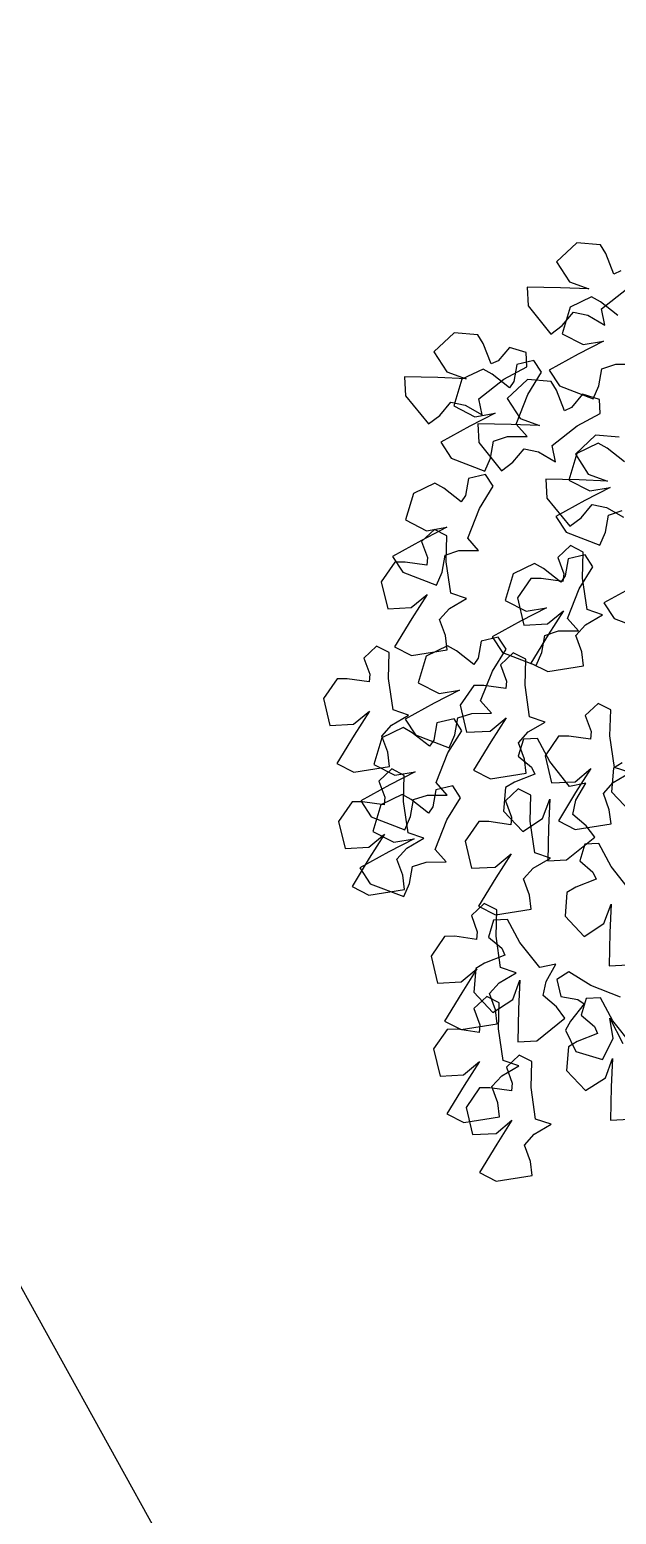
# Model space of a CAD drawing. Header units: millimetres. Extents: x 441061 to 442903, y 4515148 to 4515613.
# Drawn here: x 442311.937 to 442312.136, y 4515545.356 to 4515545.858 of the extents above; entities that cross this region are included whole.
import ezdxf

# ---------------------------------------------------------------- set-up
doc = ezdxf.new("R2010")
doc.units = ezdxf.units.MM
doc.linetypes.add('CONTINUA', pattern=[0])
doc.layers.add('01_piscinas', color=254, linetype='Continuous')

# ---------------------------------------------------------------- blocks, each defined once
blk = doc.blocks.new('A$C21391103')
at = {"layer": '01_piscinas'}
for p, q in [((123.1071, 88.9701, -0.0001), (130.592, 75.4459, 0)), ((130.4571, 81.2327), (130.4023, 81.1811)), ((130.5212, 81.2276), (130.4571, 81.2327)), ((130.5354, 81.2037), (130.5212, 81.2276)), ((130.5574, 81.1485), (130.5354, 81.2037)), ((130.4023, 81.1811), (130.437, 81.1273)), ((130.5761, 81.1571), (130.5574, 81.1485)), ((130.3227, 81.1134), (130.3254, 81.0623)), ((130.4124, 81.1115), (130.3227, 81.1134)), ((130.4893, 81.108), (130.4124, 81.1115)), ((130.437, 81.1273), (130.4893, 81.108)), ((130.524, 81.0543), (130.5916, 81.1077)), ((130.4969, 81.0867), (130.4389, 81.059)), ((130.5212, 81.073), (130.4969, 81.0867)), ((130.5678, 81.0362), (130.5212, 81.073)), ((130.3254, 81.0623), (130.387, 80.9862)), ((130.4389, 81.059), (130.4173, 80.9869)), ((130.4177, 81.0092), (130.4478, 81.0451)), ((130.4478, 81.0451), (130.4865, 81.037)), ((130.4865, 81.037), (130.5328, 81.0104)), ((130.5328, 81.0104), (130.524, 81.0543)), ((130.1254, 80.9894), (130.0705, 80.9378)), ((130.1894, 80.9844), (130.1254, 80.9894)), ((130.387, 80.9862), (130.4177, 81.0092)), ((130.4173, 80.9869), (130.4742, 80.9577)), ((130.2036, 80.9604), (130.1894, 80.9844)), ((130.2256, 80.9053), (130.2036, 80.9604)), ((130.2744, 80.9497), (130.2443, 80.9139)), ((130.3199, 80.936), (130.2744, 80.9497)), ((130.5291, 80.9672), (130.4608, 80.9317)), ((130.4742, 80.9577), (130.5291, 80.9672)), ((130.0705, 80.9378), (130.1052, 80.8841)), ((130.2443, 80.9139), (130.2256, 80.9053)), ((130.341, 80.9148), (130.2947, 80.904)), ((130.3219, 80.8978), (130.3199, 80.936)), ((130.3618, 80.8827), (130.341, 80.9148)), ((130.4608, 80.9317), (130.3822, 80.8885)), ((129.9909, 80.8701), (129.9936, 80.8191)), ((130.0807, 80.8682), (129.9909, 80.8701)), ((130.1576, 80.8648), (130.0807, 80.8682)), ((130.1052, 80.8841), (130.1576, 80.8648)), ((130.2037, 80.8915), (130.1457, 80.8638)), ((130.228, 80.8778), (130.2037, 80.8915)), ((130.2746, 80.841), (130.228, 80.8778)), ((130.2598, 80.8644), (130.3219, 80.8978)), ((130.2947, 80.904), (130.2865, 80.8579)), ((130.3247, 80.8228), (130.3618, 80.8827)), ((130.3822, 80.8885), (130.41, 80.8456)), ((130.5165, 80.8458), (130.5246, 80.8919)), ((130.5246, 80.8919), (130.5622, 80.9042)), ((130.5622, 80.9042), (130.6155, 80.9044)), ((130.1457, 80.8638), (130.1241, 80.7917)), ((130.1922, 80.811), (130.2598, 80.8644)), ((130.3237, 80.8629), (130.2689, 80.8113)), ((130.2865, 80.8579), (130.2746, 80.841)), ((130.3878, 80.8579), (130.3237, 80.8629)), ((130.4019, 80.8339), (130.3878, 80.8579)), ((130.4239, 80.7787), (130.4019, 80.8339)), ((130.41, 80.8456), (130.5015, 80.8105)), ((130.5015, 80.8105), (130.5165, 80.8458)), ((129.9936, 80.8191), (130.0553, 80.7429)), ((130.0859, 80.766), (130.116, 80.8018)), ((130.116, 80.8018), (130.1547, 80.7937)), ((130.1241, 80.7917), (130.181, 80.7625)), ((130.1547, 80.7937), (130.201, 80.7672)), ((130.201, 80.7672), (130.1922, 80.811)), ((130.2689, 80.8113), (130.3035, 80.7576)), ((130.2929, 80.7427), (130.3247, 80.8228)), ((130.4427, 80.7874), (130.4239, 80.7787)), ((130.4728, 80.8232), (130.4427, 80.7874)), ((130.5182, 80.8094), (130.4728, 80.8232)), ((130.5202, 80.7713), (130.5182, 80.8094)), ((130.0553, 80.7429), (130.0859, 80.766)), ((130.236, 80.7719), (130.1676, 80.7365)), ((130.181, 80.7625), (130.236, 80.7719)), ((130.3035, 80.7576), (130.3559, 80.7383)), ((130.4582, 80.7379), (130.5202, 80.7713)), ((130.1676, 80.7365), (130.089, 80.6932)), ((130.1892, 80.7436), (130.1919, 80.6926)), ((130.279, 80.7417), (130.1892, 80.7436)), ((130.2314, 80.6966), (130.269, 80.709)), ((130.269, 80.709), (130.3223, 80.7091)), ((130.3559, 80.7383), (130.279, 80.7417)), ((130.3223, 80.7091), (130.2929, 80.7427)), ((130.3906, 80.6845), (130.4582, 80.7379)), ((130.5079, 80.7124), (130.4531, 80.6608)), ((130.572, 80.7074), (130.5079, 80.7124)), ((130.089, 80.6932), (130.1168, 80.6504)), ((130.1919, 80.6926), (130.2536, 80.6164)), ((130.2233, 80.6505), (130.2314, 80.6966)), ((130.2842, 80.6395), (130.3143, 80.6753)), ((130.3143, 80.6753), (130.353, 80.6672)), ((130.353, 80.6672), (130.3993, 80.6407)), ((130.3993, 80.6407), (130.3906, 80.6845)), ((130.5148, 80.6907), (130.4568, 80.663)), ((130.5391, 80.677), (130.5148, 80.6907)), ((130.5857, 80.6402), (130.5391, 80.677)), ((130.1168, 80.6504), (130.2083, 80.6153)), ((130.2083, 80.6153), (130.2233, 80.6505)), ((130.2536, 80.6164), (130.2842, 80.6395)), ((130.4568, 80.663), (130.4351, 80.5909)), ((130.4531, 80.6608), (130.4877, 80.607)), ((130.1637, 80.5953), (130.1556, 80.5492)), ((130.21, 80.6061), (130.1637, 80.5953)), ((130.2308, 80.5741), (130.21, 80.6061)), ((130.3735, 80.5931), (130.3761, 80.5421)), ((130.4632, 80.5912), (130.3735, 80.5931)), ((130.4351, 80.5909), (130.492, 80.5617)), ((130.5401, 80.5877), (130.4632, 80.5912)), ((130.4877, 80.607), (130.5401, 80.5877)), ((130.0148, 80.5551), (129.9931, 80.4831)), ((130.0728, 80.5828), (130.0148, 80.5551)), ((130.097, 80.5692), (130.0728, 80.5828)), ((130.1437, 80.5324), (130.097, 80.5692)), ((130.1556, 80.5492), (130.1437, 80.5324)), ((130.1938, 80.5142), (130.2308, 80.5741)), ((130.547, 80.5712), (130.4787, 80.5357)), ((130.492, 80.5617), (130.547, 80.5712)), ((130.1619, 80.4341), (130.1938, 80.5142)), ((130.3761, 80.5421), (130.4378, 80.4659)), ((130.4787, 80.5357), (130.4, 80.4925)), ((130.4684, 80.489), (130.4985, 80.5248)), ((130.4985, 80.5248), (130.5372, 80.5167)), ((130.5372, 80.5167), (130.5835, 80.4902)), ((130.5425, 80.4959), (130.5801, 80.5082)), ((129.9931, 80.4831), (130.05, 80.4539)), ((130.105, 80.4633), (130.0367, 80.4279)), ((130.05, 80.4539), (130.105, 80.4633)), ((130.4, 80.4925), (130.4279, 80.4496)), ((130.4378, 80.4659), (130.4684, 80.489)), ((130.5343, 80.4498), (130.5425, 80.4959)), ((130.0367, 80.4279), (129.958, 80.3846)), ((130.0716, 80.4576), (130.0369, 80.4251)), ((130.0369, 80.4251), (130.0529, 80.3812)), ((130.1056, 80.4403), (130.0716, 80.4576)), ((130.1035, 80.3698), (130.1056, 80.4403)), ((130.1914, 80.4005), (130.1619, 80.4341)), ((130.4279, 80.4496), (130.5193, 80.4145)), ((130.5193, 80.4145), (130.5343, 80.4498)), ((129.958, 80.3846), (129.9859, 80.3418)), ((130.0923, 80.3419), (130.1005, 80.388)), ((130.1005, 80.388), (130.138, 80.4004)), ((130.138, 80.4004), (130.1914, 80.4005)), ((130.4402, 80.4136), (130.4055, 80.3811)), ((130.4797, 80.3884), (130.4335, 80.3776)), ((130.4742, 80.3963), (130.4402, 80.4136)), ((130.4721, 80.3258), (130.4742, 80.3963)), ((130.5005, 80.3563), (130.4797, 80.3884)), ((129.9644, 80.3689), (129.928, 80.3159)), ((129.9922, 80.3691), (129.9644, 80.3689)), ((130.051, 80.3606), (129.9922, 80.3691)), ((130.0529, 80.3812), (130.051, 80.3606)), ((130.1159, 80.2846), (130.1035, 80.3698)), ((130.3425, 80.3651), (130.2845, 80.3374)), ((130.3668, 80.3514), (130.3425, 80.3651)), ((130.4134, 80.3146), (130.3668, 80.3514)), ((130.4055, 80.3811), (130.4215, 80.3372)), ((130.4335, 80.3776), (130.4253, 80.3315)), ((130.4635, 80.2964), (130.5005, 80.3563)), ((129.928, 80.3159), (129.9453, 80.2426)), ((129.9859, 80.3418), (130.0773, 80.3066)), ((130.0773, 80.3066), (130.0923, 80.3419)), ((130.2845, 80.3374), (130.2628, 80.2653)), ((130.333, 80.3248), (130.2966, 80.2719)), ((130.3609, 80.3251), (130.333, 80.3248)), ((130.4196, 80.3166), (130.3609, 80.3251)), ((130.4253, 80.3315), (130.4134, 80.3146)), ((130.4215, 80.3372), (130.4196, 80.3166)), ((130.4846, 80.2406), (130.4721, 80.3258)), ((130.6091, 80.3023), (130.5305, 80.2591)), ((130.0092, 80.2458), (130.0521, 80.2815)), ((130.0521, 80.2815), (130.0106, 80.2166)), ((130.1122, 80.2435), (130.1583, 80.2703)), ((130.1583, 80.2703), (130.1159, 80.2846)), ((130.2628, 80.2653), (130.3198, 80.2361)), ((130.2966, 80.2719), (130.3139, 80.1986)), ((130.4316, 80.2163), (130.4635, 80.2964)), ((129.9453, 80.2426), (130.0092, 80.2458)), ((130.0858, 80.214), (130.1122, 80.2435)), ((130.3747, 80.2456), (130.3064, 80.2101)), ((130.3198, 80.2361), (130.3747, 80.2456)), ((130.3778, 80.2018), (130.4207, 80.2374)), ((130.4207, 80.2374), (130.3792, 80.1726)), ((130.4808, 80.1994), (130.5269, 80.2263)), ((130.5269, 80.2263), (130.4846, 80.2406)), ((130.5305, 80.2591), (130.5583, 80.2163)), ((130.0106, 80.2166), (129.9641, 80.1398)), ((130.1018, 80.17), (130.0858, 80.214)), ((130.3064, 80.2101), (130.2277, 80.1669)), ((130.3139, 80.1986), (130.3778, 80.2018)), ((130.3702, 80.1703), (130.4078, 80.1826)), ((130.4078, 80.1826), (130.4611, 80.1828)), ((130.4611, 80.1828), (130.4316, 80.2163)), ((130.4544, 80.17), (130.4808, 80.1994)), ((130.5583, 80.2163), (130.6498, 80.1811)), ((129.9153, 80.1419), (129.8806, 80.1095)), ((129.9493, 80.1246), (129.9153, 80.1419)), ((130.1074, 80.1423), (130.0494, 80.1146)), ((130.1064, 80.1319), (130.1018, 80.17)), ((130.1317, 80.1286), (130.1074, 80.1423)), ((130.1984, 80.1548), (130.1902, 80.1087)), ((130.2446, 80.1656), (130.1984, 80.1548)), ((130.2277, 80.1669), (130.2556, 80.124)), ((130.2654, 80.1336), (130.2446, 80.1656)), ((130.3792, 80.1726), (130.3327, 80.0958)), ((130.3621, 80.1242), (130.3702, 80.1703)), ((130.4704, 80.126), (130.4544, 80.17)), ((129.8806, 80.1095), (129.8966, 80.0655)), ((129.9472, 80.0542), (129.9493, 80.1246)), ((129.9641, 80.1398), (130.0096, 80.1166)), ((130.0096, 80.1166), (130.1064, 80.1319)), ((130.0494, 80.1146), (130.0277, 80.0425)), ((130.1783, 80.0918), (130.1317, 80.1286)), ((130.1902, 80.1087), (130.1783, 80.0918)), ((130.2284, 80.0736), (130.2654, 80.1336)), ((130.2851, 80.1236), (130.2504, 80.0911)), ((130.2556, 80.124), (130.3471, 80.0889)), ((130.3191, 80.1063), (130.2851, 80.1236)), ((130.317, 80.0358), (130.3191, 80.1063)), ((130.3471, 80.0889), (130.3621, 80.1242)), ((130.4751, 80.0879), (130.4704, 80.126)), ((129.8966, 80.0655), (129.8947, 80.0449)), ((130.1965, 79.9935), (130.2284, 80.0736)), ((130.2504, 80.0911), (130.2664, 80.0471)), ((130.3327, 80.0958), (130.3783, 80.0726)), ((130.3783, 80.0726), (130.4751, 80.0879)), ((129.8081, 80.0532), (129.7717, 80.0002)), ((129.8359, 80.0535), (129.8081, 80.0532)), ((129.8947, 80.0449), (129.8359, 80.0535)), ((129.9597, 79.9689), (129.9472, 80.0542)), ((130.0277, 80.0425), (130.0846, 80.0133)), ((130.1396, 80.0228), (130.0713, 79.9873)), ((130.0846, 80.0133), (130.1396, 80.0228)), ((130.1779, 80.0348), (130.1415, 79.9818)), ((130.2057, 80.0351), (130.1779, 80.0348)), ((130.2645, 80.0266), (130.2057, 80.0351)), ((130.2664, 80.0471), (130.2645, 80.0266)), ((130.3294, 79.9506), (130.317, 80.0358)), ((129.7717, 80.0002), (129.789, 79.9269)), ((130.0713, 79.9873), (129.9926, 79.9441)), ((130.1415, 79.9818), (130.1588, 79.9086)), ((130.226, 79.96), (130.1965, 79.9935)), ((130.5147, 79.9867), (130.48, 79.9542)), ((130.5487, 79.9694), (130.5147, 79.9867)), ((129.8529, 79.9301), (129.8958, 79.9658)), ((129.8958, 79.9658), (129.8543, 79.9009)), ((129.9559, 79.9278), (130.002, 79.9546)), ((130.002, 79.9546), (129.9597, 79.9689)), ((129.9926, 79.9441), (130.0205, 79.9012)), ((130.1247, 79.9445), (130.0784, 79.9337)), ((130.1455, 79.9124), (130.1247, 79.9445)), ((130.1269, 79.9014), (130.1351, 79.9475)), ((130.1351, 79.9475), (130.1727, 79.9598)), ((130.1727, 79.9598), (130.226, 79.96)), ((130.2227, 79.9117), (130.2655, 79.9474)), ((130.2655, 79.9474), (130.2241, 79.8826)), ((130.3718, 79.9363), (130.3294, 79.9506)), ((130.48, 79.9542), (130.496, 79.9103)), ((130.5466, 79.8989), (130.5487, 79.9694)), ((129.789, 79.9269), (129.8529, 79.9301)), ((129.8543, 79.9009), (129.8078, 79.8241)), ((129.9875, 79.9212), (129.9294, 79.8935)), ((129.9295, 79.8983), (129.9559, 79.9278)), ((130.0117, 79.9075), (129.9875, 79.9212)), ((130.0583, 79.8707), (130.0117, 79.9075)), ((130.0205, 79.9012), (130.112, 79.8661)), ((130.0784, 79.9337), (130.0702, 79.8876)), ((130.1084, 79.8525), (130.1455, 79.9124)), ((130.112, 79.8661), (130.1269, 79.9014)), ((130.1588, 79.9086), (130.2227, 79.9117)), ((130.2993, 79.88), (130.3256, 79.9094)), ((130.3256, 79.9094), (130.3718, 79.9363)), ((130.496, 79.9103), (130.4941, 79.8897)), ((129.9294, 79.8935), (129.9078, 79.8214)), ((129.9455, 79.8543), (129.9295, 79.8983)), ((130.0702, 79.8876), (130.0583, 79.8707)), ((130.2241, 79.8826), (130.1776, 79.8058)), ((130.3124, 79.8897), (130.2986, 79.8442)), ((130.3152, 79.836), (130.2993, 79.88)), ((130.3506, 79.8917), (130.3124, 79.8897)), ((130.384, 79.8296), (130.3506, 79.8917)), ((130.4075, 79.898), (130.3711, 79.845)), ((130.4354, 79.8982), (130.4075, 79.898)), ((130.4941, 79.8897), (130.4354, 79.8982)), ((130.5591, 79.8137), (130.5466, 79.8989)), ((129.8078, 79.8241), (129.8534, 79.8009)), ((129.9078, 79.8214), (129.9647, 79.7922)), ((129.9501, 79.8162), (129.9455, 79.8543)), ((130.0766, 79.7724), (130.1084, 79.8525)), ((130.2986, 79.8442), (130.3345, 79.8141)), ((130.3199, 79.7979), (130.3152, 79.836)), ((130.3711, 79.845), (130.3884, 79.7717)), ((130.4374, 79.762), (130.384, 79.8296)), ((130.5801, 79.8257), (130.5561, 79.8116)), ((129.8534, 79.8009), (129.9501, 79.8162)), ((129.9562, 79.8092), (129.9215, 79.7767)), ((130.0197, 79.8016), (129.9513, 79.7662)), ((129.9902, 79.7919), (129.9562, 79.8092)), ((129.9647, 79.7922), (130.0197, 79.8016)), ((129.9881, 79.7214), (129.9902, 79.7919)), ((130.1776, 79.8058), (130.2231, 79.7826)), ((130.2231, 79.7826), (130.3199, 79.7979)), ((130.3431, 79.7953), (130.288, 79.7733)), ((130.3345, 79.8141), (130.3431, 79.7953)), ((130.4523, 79.7749), (130.4952, 79.8106)), ((130.4952, 79.8106), (130.4537, 79.7457)), ((130.5561, 79.8116), (130.5511, 79.7475)), ((130.5553, 79.7725), (130.6014, 79.7994)), ((130.6014, 79.7994), (130.5591, 79.8137)), ((129.9513, 79.7662), (129.8727, 79.7229)), ((129.9215, 79.7767), (129.9375, 79.7327)), ((129.9845, 79.74), (129.9265, 79.7123)), ((130.0088, 79.7263), (129.9845, 79.74)), ((130.0754, 79.7525), (130.0673, 79.7064)), ((130.1217, 79.7633), (130.0754, 79.7525)), ((130.1061, 79.7388), (130.0766, 79.7724)), ((130.1425, 79.7313), (130.1217, 79.7633)), ((130.264, 79.7592), (130.259, 79.6951)), ((130.288, 79.7733), (130.264, 79.7592)), ((130.2987, 79.7555), (130.264, 79.723)), ((130.3327, 79.7382), (130.2987, 79.7555)), ((130.3884, 79.7717), (130.4523, 79.7749)), ((130.4537, 79.7457), (130.4072, 79.6689)), ((130.4812, 79.7707), (130.4374, 79.762)), ((130.4547, 79.7245), (130.4812, 79.7707)), ((130.5289, 79.7431), (130.5553, 79.7725)), ((130.5449, 79.6991), (130.5289, 79.7431)), ((130.5511, 79.7475), (130.6027, 79.6927)), ((129.849, 79.7204), (129.8126, 79.6674)), ((129.8768, 79.7207), (129.849, 79.7204)), ((129.8727, 79.7229), (129.9005, 79.6801)), ((129.9356, 79.7122), (129.8768, 79.7207)), ((129.9265, 79.7123), (129.9048, 79.6403)), ((129.9375, 79.7327), (129.9356, 79.7122)), ((130.0006, 79.6362), (129.9881, 79.7214)), ((130.007, 79.6803), (130.0151, 79.7263)), ((130.0554, 79.6895), (130.0088, 79.7263)), ((130.0151, 79.7263), (130.0527, 79.7387)), ((130.0527, 79.7387), (130.1061, 79.7388)), ((130.0673, 79.7064), (130.0554, 79.6895)), ((130.1055, 79.6713), (130.1425, 79.7313)), ((130.264, 79.723), (130.28, 79.679)), ((130.3306, 79.6677), (130.3327, 79.7382)), ((130.3643, 79.675), (130.3836, 79.7273)), ((130.3836, 79.7273), (130.3802, 79.6504)), ((130.4465, 79.6857), (130.4547, 79.7245)), ((129.8126, 79.6674), (129.8299, 79.5942)), ((129.9005, 79.6801), (129.992, 79.645)), ((129.992, 79.645), (130.007, 79.6803)), ((130.0736, 79.5913), (130.1055, 79.6713)), ((130.1915, 79.6667), (130.1551, 79.6137)), ((130.2193, 79.667), (130.1915, 79.6667)), ((130.2781, 79.6584), (130.2193, 79.667)), ((130.259, 79.6951), (130.3105, 79.6403)), ((130.28, 79.679), (130.2781, 79.6584)), ((130.3105, 79.6403), (130.3643, 79.675)), ((130.343, 79.5824), (130.3306, 79.6677)), ((130.4072, 79.6689), (130.4528, 79.6457)), ((130.4824, 79.6556), (130.4465, 79.6857)), ((130.4528, 79.6457), (130.5495, 79.661)), ((130.5495, 79.661), (130.5449, 79.6991)), ((129.8938, 79.5973), (129.9367, 79.633)), ((129.9367, 79.633), (129.8952, 79.5681)), ((129.9048, 79.6403), (129.9617, 79.611)), ((130.0167, 79.6205), (129.9484, 79.585)), ((129.9617, 79.611), (130.0167, 79.6205)), ((129.9968, 79.595), (130.0429, 79.6218)), ((130.0429, 79.6218), (130.0006, 79.6362)), ((130.3802, 79.6504), (130.3783, 79.5607)), ((130.4293, 79.5634), (130.5055, 79.625)), ((130.5055, 79.625), (130.4824, 79.6556)), ((129.8299, 79.5942), (129.8938, 79.5973)), ((129.9484, 79.585), (129.8697, 79.5418)), ((129.9704, 79.5656), (129.9968, 79.595)), ((130.1031, 79.5577), (130.0736, 79.5913)), ((130.1551, 79.6137), (130.1724, 79.5405)), ((130.2363, 79.5436), (130.2791, 79.5793)), ((130.2791, 79.5793), (130.2377, 79.5144)), ((130.3854, 79.5681), (130.343, 79.5824)), ((130.4786, 79.6058), (130.4648, 79.5603)), ((130.5167, 79.6078), (130.4786, 79.6058)), ((130.5501, 79.5457), (130.5167, 79.6078)), ((129.8952, 79.5681), (129.8487, 79.4914)), ((129.8697, 79.5418), (129.8976, 79.4989)), ((129.9864, 79.5216), (129.9704, 79.5656)), ((130.004, 79.4991), (130.0122, 79.5452)), ((130.0122, 79.5452), (130.0498, 79.5575)), ((130.0498, 79.5575), (130.1031, 79.5577)), ((130.1724, 79.5405), (130.2363, 79.5436)), ((130.3129, 79.5118), (130.3392, 79.5413)), ((130.3392, 79.5413), (130.3854, 79.5681)), ((130.3783, 79.5607), (130.4293, 79.5634)), ((130.4648, 79.5603), (130.5007, 79.5302)), ((130.6035, 79.4781), (130.5501, 79.5457)), ((129.8976, 79.4989), (129.989, 79.4638)), ((129.991, 79.4835), (129.9864, 79.5216)), ((129.989, 79.4638), (130.004, 79.4991)), ((130.2377, 79.5144), (130.1912, 79.4377)), ((130.3289, 79.4678), (130.3129, 79.5118)), ((130.5093, 79.5114), (130.4541, 79.4894)), ((130.5007, 79.5302), (130.5093, 79.5114)), ((129.8487, 79.4914), (129.8943, 79.4682)), ((129.8943, 79.4682), (129.991, 79.4835)), ((130.3335, 79.4298), (130.3289, 79.4678)), ((130.4302, 79.4753), (130.4251, 79.4112)), ((130.4541, 79.4894), (130.4302, 79.4753)), ((130.2065, 79.445), (130.1718, 79.4125)), ((130.1912, 79.4377), (130.2367, 79.4145)), ((130.2405, 79.4277), (130.2065, 79.445)), ((130.2367, 79.4145), (130.3335, 79.4298)), ((130.2384, 79.3572), (130.2405, 79.4277)), ((130.5305, 79.3911), (130.5498, 79.4434)), ((130.5498, 79.4434), (130.5463, 79.3665)), ((130.1718, 79.4125), (130.1878, 79.3685)), ((130.2317, 79.3998), (130.2179, 79.3544)), ((130.2698, 79.4018), (130.2317, 79.3998)), ((130.3032, 79.3398), (130.2698, 79.4018)), ((130.4251, 79.4112), (130.4767, 79.3564)), ((130.4767, 79.3564), (130.5305, 79.3911)), ((130.0993, 79.3562), (130.0629, 79.3032)), ((130.1271, 79.3565), (130.0993, 79.3562)), ((130.1859, 79.3479), (130.1271, 79.3565)), ((130.1878, 79.3685), (130.1859, 79.3479)), ((130.2179, 79.3544), (130.2538, 79.3243)), ((130.2508, 79.2719), (130.2384, 79.3572)), ((130.3566, 79.2722), (130.3032, 79.3398)), ((130.5463, 79.3665), (130.5444, 79.2768)), ((130.0629, 79.3032), (130.0801, 79.23)), ((130.2624, 79.3055), (130.2072, 79.2835)), ((130.2538, 79.3243), (130.2624, 79.3055)), ((130.144, 79.2331), (130.1869, 79.2688)), ((130.1869, 79.2688), (130.1455, 79.2039)), ((130.1833, 79.2694), (130.1782, 79.2053)), ((130.2072, 79.2835), (130.1833, 79.2694)), ((130.2931, 79.2576), (130.2508, 79.2719)), ((130.4004, 79.2809), (130.3566, 79.2722)), ((130.3739, 79.2346), (130.4004, 79.2809)), ((130.4352, 79.2607), (130.4031, 79.2399)), ((130.4951, 79.2237), (130.4352, 79.2607)), ((130.5444, 79.2768), (130.5955, 79.2795)), ((130.0801, 79.23), (130.144, 79.2331)), ((130.2206, 79.2013), (130.247, 79.2308)), ((130.247, 79.2308), (130.2931, 79.2576)), ((130.2836, 79.1851), (130.3029, 79.2375)), ((130.3029, 79.2375), (130.2994, 79.1606)), ((130.3658, 79.1959), (130.3739, 79.2346)), ((130.4031, 79.2399), (130.4139, 79.1937)), ((130.5752, 79.1918), (130.4951, 79.2237)), ((130.1455, 79.2039), (130.099, 79.1272)), ((130.1782, 79.2053), (130.2298, 79.1505)), ((130.2131, 79.1935), (130.1784, 79.161)), ((130.2472, 79.1762), (130.2131, 79.1935)), ((130.2366, 79.1573), (130.2206, 79.2013)), ((130.2298, 79.1505), (130.2836, 79.1851)), ((130.4017, 79.1658), (130.3658, 79.1959)), ((130.4139, 79.1937), (130.46, 79.1855)), ((130.46, 79.1855), (130.4769, 79.1736)), ((130.4826, 79.1883), (130.4688, 79.1428)), ((130.5207, 79.1903), (130.4826, 79.1883)), ((130.5541, 79.1282), (130.5207, 79.1903)), ((130.1784, 79.161), (130.1944, 79.117)), ((130.2413, 79.1193), (130.2366, 79.1573)), ((130.245, 79.1057), (130.2472, 79.1762)), ((130.2994, 79.1606), (130.2975, 79.0708)), ((130.4247, 79.1352), (130.4017, 79.1658)), ((130.4769, 79.1736), (130.4401, 79.127)), ((130.4688, 79.1428), (130.5047, 79.1127)), ((130.1059, 79.1047), (130.0696, 79.0517)), ((130.099, 79.1272), (130.1445, 79.104)), ((130.1338, 79.105), (130.1059, 79.1047)), ((130.1925, 79.0965), (130.1338, 79.105)), ((130.1445, 79.104), (130.2413, 79.1193)), ((130.1944, 79.117), (130.1925, 79.0965)), ((130.2575, 79.0205), (130.245, 79.1057)), ((130.3486, 79.0735), (130.4247, 79.1352)), ((130.4401, 79.127), (130.4264, 79.1027)), ((130.4264, 79.1027), (130.4541, 79.0447)), ((130.5047, 79.1127), (130.5133, 79.0939)), ((130.5459, 79.1349), (130.5814, 79.0666)), ((130.5554, 79.0799), (130.5459, 79.1349)), ((130.6075, 79.0606), (130.5541, 79.1282)), ((130.2975, 79.0708), (130.3486, 79.0735)), ((130.4342, 79.0578), (130.4292, 78.9937)), ((130.4581, 79.072), (130.4342, 79.0578)), ((130.5133, 79.0939), (130.4581, 79.072)), ((130.5262, 79.023), (130.5554, 79.0799)), ((130.0696, 79.0517), (130.0868, 78.9785)), ((130.1507, 78.9816), (130.1936, 79.0173)), ((130.1936, 79.0173), (130.1521, 78.9524)), ((130.2998, 79.0061), (130.2575, 79.0205)), ((130.3012, 79.0351), (130.2665, 79.0027)), ((130.3352, 79.0178), (130.3012, 79.0351)), ((130.3331, 78.9474), (130.3352, 79.0178)), ((130.4541, 79.0447), (130.5262, 79.023)), ((130.5345, 78.9736), (130.5538, 79.0259)), ((130.5538, 79.0259), (130.5503, 78.949)), ((130.0868, 78.9785), (130.1507, 78.9816)), ((130.2273, 78.9498), (130.2537, 78.9793)), ((130.2537, 78.9793), (130.2998, 79.0061)), ((130.2665, 79.0027), (130.2825, 78.9587)), ((130.4292, 78.9937), (130.4807, 78.9389)), ((130.1521, 78.9524), (130.1056, 78.8757)), ((130.194, 78.9464), (130.1576, 78.8934)), ((130.2218, 78.9467), (130.194, 78.9464)), ((130.2806, 78.9381), (130.2218, 78.9467)), ((130.2433, 78.9059), (130.2273, 78.9498)), ((130.2825, 78.9587), (130.2806, 78.9381)), ((130.3455, 78.8621), (130.3331, 78.9474)), ((130.4807, 78.9389), (130.5345, 78.9736)), ((130.5503, 78.949), (130.5484, 78.8593)), ((130.248, 78.8678), (130.2433, 78.9059)), ((130.1056, 78.8757), (130.1512, 78.8525)), ((130.1512, 78.8525), (130.248, 78.8678)), ((130.1576, 78.8934), (130.1748, 78.8201)), ((130.2387, 78.8233), (130.2816, 78.859)), ((130.2816, 78.859), (130.2402, 78.7941)), ((130.3878, 78.8478), (130.3455, 78.8621)), ((130.5484, 78.8593), (130.5995, 78.862)), ((130.1748, 78.8201), (130.2387, 78.8233)), ((130.3153, 78.7915), (130.3417, 78.821)), ((130.3417, 78.821), (130.3878, 78.8478)), ((130.2402, 78.7941), (130.1937, 78.7173)), ((130.3313, 78.7475), (130.3153, 78.7915)), ((130.336, 78.7094), (130.3313, 78.7475)), ((130.1937, 78.7173), (130.2392, 78.6941)), ((130.2392, 78.6941), (130.336, 78.7094))]:
    blk.add_line(p, q, dxfattribs=at)

msp = doc.modelspace()

# ---------------------------------------------------------------- block references
at = {"layer": '01_piscinas', "color": 6, "linetype": 'CONTINUA', "xscale": 0.125, "yscale": 0.125, "zscale": 0.125}
msp.add_blockref('A$C21391103', (442295.8154, 4515535.63213), dxfattribs=at)

doc.saveas('drawing.dxf')
